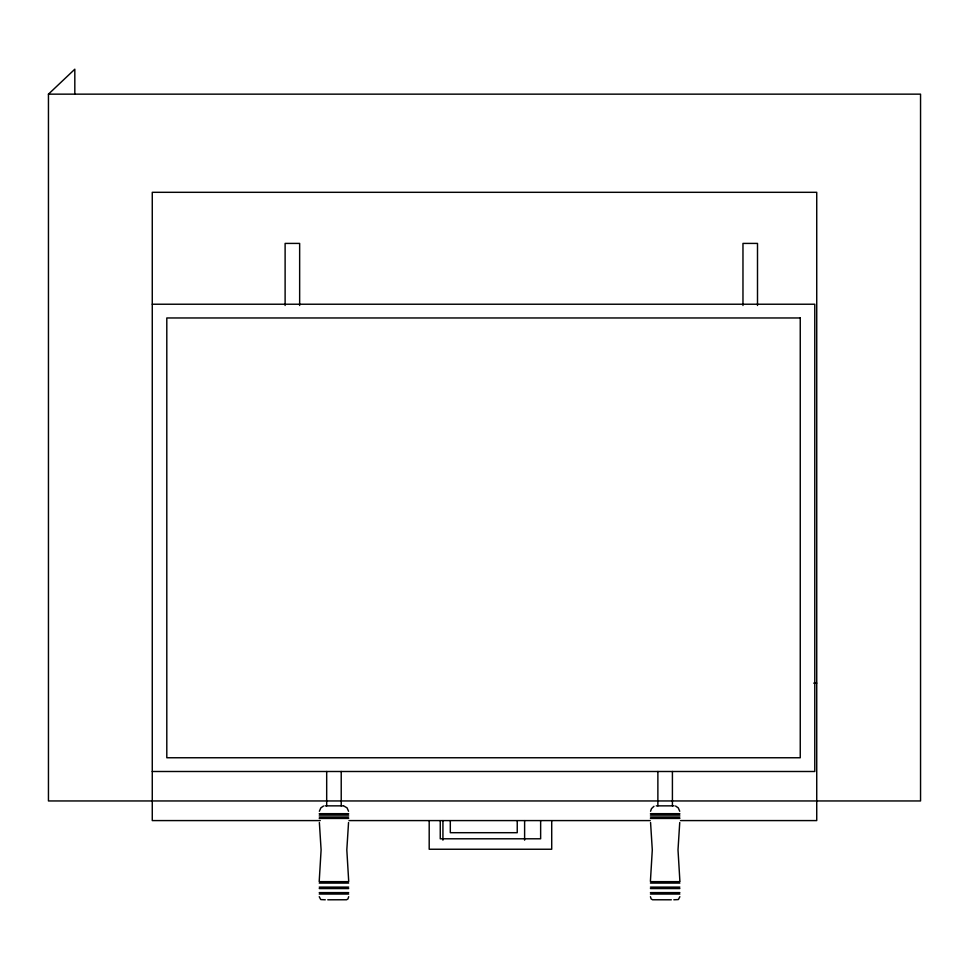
<?xml version="1.0" encoding="UTF-8"?>
<svg xmlns="http://www.w3.org/2000/svg" width="969" height="969" viewBox="0 0 969 969"><rect width="100%" height="100%" fill="white"/><g stroke="black" fill="none" stroke-linecap="round" stroke-linejoin="round"><path stroke-width="1.45" d="M319.237 880.978L321.102 849.898L319.37 822.499M650.429 880.978L652.294 849.898L650.562 822.499M348.67 896.7L347.98 898.905L346.551 899.765L327.764 899.789M679.863 896.7L678.373 899.571L673.83 899.789M348.549 822.499L346.817 849.898L348.683 880.978M679.741 822.499L678.009 849.898L679.875 880.978M319.358 811.271L320.836 807.88L323.525 806.014M650.55 811.271L651.519 808.618L653.966 806.293M48.45 94.15L920.55 94.15L920.55 800.951L48.45 800.951L48.45 94.15L74.819 69.211L74.819 94.15M152.266 304.23L814.784 304.23L814.784 771.494L152.266 771.494M813.706 683.145L816.734 683.145M325.063 805.857L342.856 805.857M656.255 805.857L674.049 805.857M319.237 813.669L348.67 813.669M650.429 813.669L679.863 813.669M319.237 815.111L348.67 815.111M650.429 815.111L679.863 815.111M319.237 817L348.67 817M650.429 817L679.863 817M319.237 818.442L348.67 818.442M650.429 818.442L679.863 818.442M320.279 820.586L152.266 820.586L152.266 192.31L816.734 192.31L816.734 820.586L680.504 820.586M349.034 820.586L650.235 820.586M319.237 881.645L348.67 881.645M650.429 881.645L679.863 881.645M319.237 883.086L348.67 883.086M650.429 883.086L679.863 883.086M319.237 887.119L348.67 887.119M650.429 887.119L679.863 887.119M319.237 888.561L348.67 888.561M650.429 888.561L679.863 888.561M319.237 892.606L348.67 892.606M650.429 892.606L679.863 892.606M319.237 894.048L348.67 894.048M650.429 894.048L679.863 894.048M325.281 899.789L320.739 899.571L319.237 896.7M671.335 899.789L652.549 899.765L651.132 898.905L650.429 896.7M343.632 805.869L347.084 807.88L348.549 811.271M675.587 806.014L678.276 807.88L679.741 811.271M757.504 305.477L757.504 243.413L742.969 243.413L742.969 305.477M672.413 771.494L672.413 805.857M657.878 771.494L657.878 805.857M551.712 820.682L551.712 849.244L429.194 849.244L429.194 820.682M540.641 820.707L540.641 838.791L440.253 838.791L440.253 820.707M524.617 820.61L524.617 840.159M517.24 820.646L517.24 832.698L450.306 832.698L450.306 820.646M442.93 820.61L442.93 840.159M341.221 771.494L341.221 805.857M326.686 771.494L326.686 805.857M299.651 305.477L299.651 243.413L285.116 243.413L285.116 305.477M800.249 317.965L166.801 317.965L166.801 757.758L800.249 757.758L800.249 317.965"/></g></svg>
